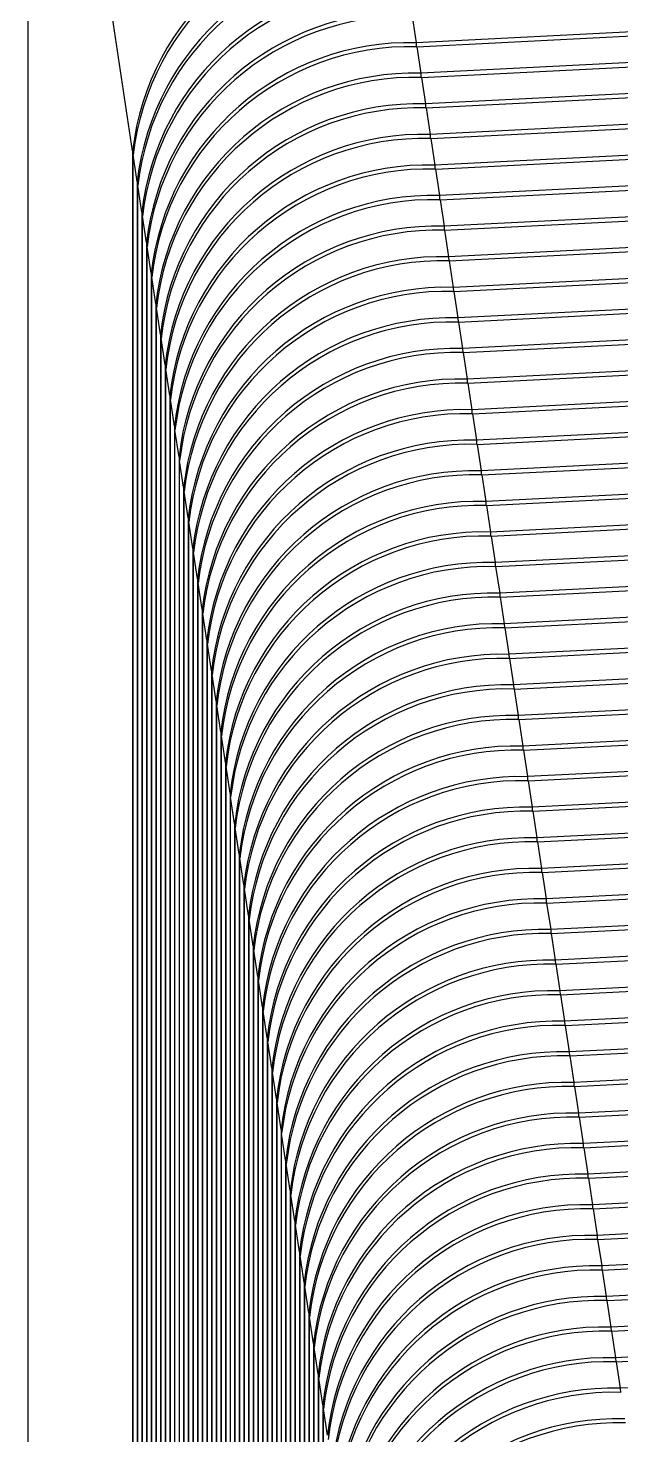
# Model space of a CAD drawing. Header units: millimetres. Extents: x 334 to 3694, y 0 to 2376.
# Drawn here: x 3270.55 to 3273.89, y 1143.22 to 1151.16 of the extents above; entities that cross this region are included whole.
import ezdxf

# ---------------------------------------------------------------- set-up
doc = ezdxf.new("R2010")
doc.units = ezdxf.units.MM
doc.header["$LTSCALE"] = 3
doc.layers.add('1_외형선', color=7, linetype='Continuous', lineweight=25)

msp = doc.modelspace()

# ---------------------------------------------------------------- linework, layer by layer
at = {"layer": '1_외형선'}
for p, q in [((3270.5501, 1130.589), (3270.5501, 1177.1318)), ((3270.5501, 1138.911), (3270.5501, 1159.0046)), ((3271.1393, 1150.4627), (3270.8743, 1152.211)), ((3272.7155, 1151.2224), (3272.7381, 1151.0729)), ((3274.5313, 1151.1635), (3272.7381, 1151.0729)), ((3272.7416, 1151.0499), (3274.5348, 1151.1405)), ((3272.7381, 1151.0729), (3272.7388, 1151.0498)), ((3272.7416, 1151.0499), (3272.7643, 1150.9004)), ((3274.5574, 1150.991), (3272.7643, 1150.9004)), ((3272.7678, 1150.8774), (3274.5609, 1150.968)), ((3272.7643, 1150.9004), (3272.765, 1150.8772)), ((3272.7678, 1150.8774), (3272.7904, 1150.7279)), ((3274.5836, 1150.8184), (3272.7904, 1150.7279)), ((3272.7939, 1150.7049), (3274.5871, 1150.7954)), ((3272.7904, 1150.7279), (3272.7911, 1150.7047)), ((3272.7939, 1150.7049), (3272.8166, 1150.5553)), ((3274.6097, 1150.6459), (3272.8166, 1150.5553)), ((3272.8201, 1150.5323), (3274.6132, 1150.6229)), ((3272.8166, 1150.5553), (3272.8172, 1150.5322)), ((3272.8201, 1150.5323), (3272.8427, 1150.3828)), ((3271.1393, 1150.4627), (3271.1393, 1133.3154)), ((3271.1393, 1150.4627), (3271.143, 1150.4622)), ((3271.1654, 1150.2902), (3271.1427, 1150.4397)), ((3271.1427, 1133.2924), (3271.1427, 1150.4397)), ((3274.6359, 1150.4734), (3272.8427, 1150.3828)), ((3272.8462, 1150.3598), (3274.6394, 1150.4504)), ((3272.8427, 1150.3828), (3272.8434, 1150.3597)), ((3271.1654, 1150.2902), (3271.1654, 1133.1429)), ((3271.1654, 1150.2902), (3271.1691, 1150.2897)), ((3272.8462, 1150.3598), (3272.8689, 1150.2103)), ((3274.662, 1150.3008), (3272.8689, 1150.2103)), ((3271.1916, 1150.1177), (3271.1689, 1150.2672)), ((3271.1689, 1133.1199), (3271.1689, 1150.2672)), ((3272.8689, 1150.2103), (3272.8695, 1150.1871)), ((3272.8724, 1150.1873), (3274.6655, 1150.2778)), ((3272.8724, 1150.1873), (3272.895, 1150.0378)), ((3274.6882, 1150.1283), (3272.895, 1150.0378)), ((3271.1916, 1150.1177), (3271.1916, 1132.9703)), ((3271.1916, 1150.1177), (3271.1953, 1150.1172)), ((3271.2177, 1149.9452), (3271.195, 1150.0947)), ((3271.195, 1132.9473), (3271.195, 1150.0947)), ((3272.8985, 1150.0148), (3274.6917, 1150.1053)), ((3272.895, 1150.0378), (3272.8957, 1150.0146)), ((3272.8985, 1150.0148), (3272.9212, 1149.8652)), ((3271.2177, 1149.9452), (3271.2177, 1132.7978)), ((3271.2177, 1149.9452), (3271.2214, 1149.9446)), ((3271.2438, 1149.7726), (3271.2212, 1149.9222)), ((3271.2212, 1132.7748), (3271.2212, 1149.9222)), ((3274.7143, 1149.9558), (3272.9212, 1149.8652)), ((3272.9247, 1149.8422), (3274.7178, 1149.9328)), ((3272.9212, 1149.8652), (3272.9218, 1149.8421)), ((3272.9247, 1149.8422), (3272.9473, 1149.6927)), ((3271.2438, 1149.7726), (3271.2438, 1132.6253)), ((3271.2438, 1149.7726), (3271.2476, 1149.7721)), ((3271.27, 1149.6001), (3271.2473, 1149.7496)), ((3271.2473, 1132.6023), (3271.2473, 1149.7496)), ((3274.7405, 1149.7833), (3272.9473, 1149.6927)), ((3272.9508, 1149.6697), (3274.744, 1149.7603)), ((3272.9473, 1149.6927), (3272.948, 1149.6696)), ((3272.9508, 1149.6697), (3272.9735, 1149.5202)), ((3271.27, 1149.6001), (3271.27, 1132.4528)), ((3271.27, 1149.6001), (3271.2737, 1149.5996)), ((3271.2961, 1149.4276), (3271.2735, 1149.5771)), ((3271.2735, 1132.4297), (3271.2735, 1149.5771)), ((3274.7666, 1149.6107), (3272.9735, 1149.5202)), ((3272.9769, 1149.4972), (3274.7701, 1149.5877)), ((3272.9735, 1149.5202), (3272.9741, 1149.497)), ((3272.9769, 1149.4972), (3272.9996, 1149.3476)), ((3271.2961, 1149.4276), (3271.2961, 1132.2802)), ((3271.2961, 1149.4276), (3271.2999, 1149.4271)), ((3274.7928, 1149.4382), (3272.9996, 1149.3476)), ((3273.0031, 1149.3246), (3274.7962, 1149.4152)), ((3271.3223, 1149.2551), (3271.2996, 1149.4046)), ((3271.2996, 1132.2572), (3271.2996, 1149.4046)), ((3272.9996, 1149.3476), (3273.0003, 1149.3245)), ((3271.3223, 1149.2551), (3271.3223, 1132.1077)), ((3271.3223, 1149.2551), (3271.326, 1149.2545)), ((3273.0031, 1149.3246), (3273.0258, 1149.1751)), ((3274.8189, 1149.2657), (3273.0258, 1149.1751)), ((3271.3484, 1149.0825), (3271.3258, 1149.2321)), ((3271.3258, 1132.0847), (3271.3258, 1149.2321)), ((3273.0258, 1149.1751), (3273.0264, 1149.152)), ((3273.0292, 1149.1521), (3274.8224, 1149.2427)), ((3273.0292, 1149.1521), (3273.0519, 1149.0026)), ((3274.8451, 1149.0932), (3273.0519, 1149.0026)), ((3271.3484, 1149.0825), (3271.3484, 1131.9352)), ((3271.3484, 1149.0825), (3271.3522, 1149.082)), ((3271.3746, 1148.91), (3271.3519, 1149.0595)), ((3271.3519, 1131.9122), (3271.3519, 1149.0595)), ((3273.0554, 1148.9796), (3274.8485, 1149.0702)), ((3273.0519, 1149.0026), (3273.0526, 1148.9794)), ((3273.0554, 1148.9796), (3273.078, 1148.8301)), ((3271.3746, 1148.91), (3271.3746, 1131.7626)), ((3271.3746, 1148.91), (3271.3783, 1148.9095)), ((3271.4007, 1148.7375), (3271.3781, 1148.887)), ((3271.3781, 1131.7396), (3271.3781, 1148.887)), ((3274.8712, 1148.9206), (3273.078, 1148.8301)), ((3273.0815, 1148.8071), (3274.8747, 1148.8976)), ((3273.078, 1148.8301), (3273.0787, 1148.8069)), ((3273.0815, 1148.8071), (3273.1042, 1148.6575)), ((3271.4007, 1148.7375), (3271.4007, 1131.5901)), ((3271.4007, 1148.7375), (3271.4045, 1148.737)), ((3271.4269, 1148.5649), (3271.4042, 1148.7145)), ((3271.4042, 1131.5671), (3271.4042, 1148.7145)), ((3274.8973, 1148.7481), (3273.1042, 1148.6575)), ((3273.1077, 1148.6345), (3274.9008, 1148.7251)), ((3273.1042, 1148.6575), (3273.1049, 1148.6344)), ((3273.1077, 1148.6345), (3273.1303, 1148.485)), ((3271.4269, 1148.5649), (3271.4269, 1131.4176)), ((3271.4269, 1148.5649), (3271.4306, 1148.5644)), ((3271.453, 1148.3924), (3271.4304, 1148.5419)), ((3271.4304, 1131.3946), (3271.4304, 1148.5419)), ((3274.9235, 1148.5756), (3273.1303, 1148.485)), ((3273.1338, 1148.462), (3274.927, 1148.5526)), ((3273.1303, 1148.485), (3273.131, 1148.4619)), ((3273.1338, 1148.462), (3273.1565, 1148.3125)), ((3271.453, 1148.3924), (3271.453, 1131.2451)), ((3271.453, 1148.3924), (3271.4568, 1148.3919)), ((3274.9496, 1148.403), (3273.1565, 1148.3125)), ((3273.16, 1148.2895), (3274.9531, 1148.38)), ((3271.4792, 1148.2199), (3271.4565, 1148.3694)), ((3271.4565, 1131.2221), (3271.4565, 1148.3694)), ((3273.1565, 1148.3125), (3273.1572, 1148.2893)), ((3271.4792, 1148.2199), (3271.4792, 1131.0725)), ((3271.4792, 1148.2199), (3271.4829, 1148.2194)), ((3273.16, 1148.2895), (3273.1826, 1148.14)), ((3274.9758, 1148.2305), (3273.1826, 1148.14)), ((3271.5053, 1148.0474), (3271.4827, 1148.1969)), ((3271.4827, 1131.0495), (3271.4827, 1148.1969)), ((3273.1826, 1148.14), (3273.1833, 1148.1168)), ((3273.1861, 1148.117), (3274.9793, 1148.2075)), ((3273.1861, 1148.117), (3273.2088, 1147.9674)), ((3271.5053, 1148.0474), (3271.5053, 1130.9)), ((3271.5053, 1148.0474), (3271.5091, 1148.0468)), ((3271.5315, 1147.8748), (3271.5088, 1148.0244)), ((3271.5088, 1130.877), (3271.5088, 1148.0244)), ((3275.0019, 1148.058), (3273.2088, 1147.9674)), ((3273.2123, 1147.9444), (3275.0054, 1148.035)), ((3273.2088, 1147.9674), (3273.2094, 1147.9443)), ((3273.2123, 1147.9444), (3273.2349, 1147.7949)), ((3271.5315, 1147.8748), (3271.5315, 1130.7275)), ((3271.5315, 1147.8748), (3271.5352, 1147.8743)), ((3271.5576, 1147.7023), (3271.5349, 1147.8518)), ((3271.5349, 1130.7045), (3271.5349, 1147.8518)), ((3275.0281, 1147.8855), (3273.2349, 1147.7949)), ((3273.2384, 1147.7719), (3275.0316, 1147.8625)), ((3273.2349, 1147.7949), (3273.2356, 1147.7718)), ((3273.2384, 1147.7719), (3273.2611, 1147.6224)), ((3271.5576, 1147.7023), (3271.5576, 1130.555)), ((3271.5576, 1147.7023), (3271.5613, 1147.7018)), ((3271.5838, 1147.5298), (3271.5611, 1147.6793)), ((3271.5611, 1130.5319), (3271.5611, 1147.6793)), ((3275.0542, 1147.7129), (3273.2611, 1147.6224)), ((3273.2646, 1147.5994), (3275.0577, 1147.6899)), ((3273.2611, 1147.6224), (3273.2617, 1147.5992)), ((3273.2646, 1147.5994), (3273.2872, 1147.4498)), ((3271.5838, 1147.5298), (3271.5838, 1130.3824)), ((3271.5838, 1147.5298), (3271.5875, 1147.5293)), ((3271.6099, 1147.3573), (3271.5872, 1147.5068)), ((3271.5872, 1130.3594), (3271.5872, 1147.5068)), ((3275.0804, 1147.5404), (3273.2872, 1147.4498)), ((3273.2907, 1147.4268), (3275.0839, 1147.5174)), ((3273.2872, 1147.4498), (3273.2879, 1147.4267)), ((3273.2907, 1147.4268), (3273.3134, 1147.2773)), ((3271.6099, 1147.3573), (3271.6099, 1130.2099)), ((3271.6099, 1147.3573), (3271.6136, 1147.3567)), ((3275.1065, 1147.3679), (3273.3134, 1147.2773)), ((3273.3169, 1147.2543), (3275.11, 1147.3449)), ((3271.636, 1147.1847), (3271.6134, 1147.3343)), ((3271.6134, 1130.1869), (3271.6134, 1147.3343)), ((3273.3134, 1147.2773), (3273.314, 1147.2542)), ((3273.3169, 1147.2543), (3273.3395, 1147.1048)), ((3275.1327, 1147.1954), (3273.3395, 1147.1048)), ((3271.636, 1147.1847), (3271.636, 1130.0374)), ((3271.636, 1147.1847), (3271.6398, 1147.1842)), ((3271.6622, 1147.0122), (3271.6395, 1147.1617)), ((3271.6395, 1130.0144), (3271.6395, 1147.1617)), ((3273.343, 1147.0818), (3275.1362, 1147.1724)), ((3273.3395, 1147.1048), (3273.3402, 1147.0816)), ((3273.343, 1147.0818), (3273.3657, 1146.9323)), ((3271.6622, 1147.0122), (3271.6622, 1129.8648)), ((3271.6622, 1147.0122), (3271.6659, 1147.0117)), ((3271.6883, 1146.8397), (3271.6657, 1146.9892)), ((3271.6657, 1129.8418), (3271.6657, 1146.9892)), ((3275.1588, 1147.0228), (3273.3657, 1146.9323)), ((3273.3691, 1146.9093), (3275.1623, 1146.9998)), ((3273.3657, 1146.9323), (3273.3663, 1146.9091)), ((3273.3691, 1146.9093), (3273.3918, 1146.7597)), ((3271.6883, 1146.8397), (3271.6883, 1129.6923)), ((3271.6883, 1146.8397), (3271.6921, 1146.8392)), ((3271.7145, 1146.6671), (3271.6918, 1146.8167)), ((3271.6918, 1129.6693), (3271.6918, 1146.8167)), ((3275.185, 1146.8503), (3273.3918, 1146.7597)), ((3273.3953, 1146.7367), (3275.1884, 1146.8273)), ((3273.3918, 1146.7597), (3273.3925, 1146.7366)), ((3273.3953, 1146.7367), (3273.418, 1146.5872)), ((3271.7145, 1146.6671), (3271.7145, 1129.5198)), ((3271.7145, 1146.6671), (3271.7182, 1146.6666)), ((3271.7406, 1146.4946), (3271.718, 1146.6441)), ((3271.718, 1129.4968), (3271.718, 1146.6441)), ((3275.2111, 1146.6778), (3273.418, 1146.5872)), ((3273.4214, 1146.5642), (3275.2146, 1146.6548)), ((3273.418, 1146.5872), (3273.4186, 1146.5641)), ((3273.4214, 1146.5642), (3273.4441, 1146.4147)), ((3271.7406, 1146.4946), (3271.7406, 1129.3473)), ((3271.7406, 1146.4946), (3271.7444, 1146.4941)), ((3271.7668, 1146.3221), (3271.7441, 1146.4716)), ((3271.7441, 1129.3243), (3271.7441, 1146.4716)), ((3275.2373, 1146.5052), (3273.4441, 1146.4147)), ((3273.4476, 1146.3917), (3275.2407, 1146.4822)), ((3273.4441, 1146.4147), (3273.4448, 1146.3915)), ((3271.7668, 1146.3221), (3271.7668, 1129.1747)), ((3271.7668, 1146.3221), (3271.7705, 1146.3216)), ((3273.4476, 1146.3917), (3273.4702, 1146.2422)), ((3275.2634, 1146.3327), (3273.4702, 1146.2422)), ((3271.7929, 1146.1496), (3271.7703, 1146.2991)), ((3271.7703, 1129.1517), (3271.7703, 1146.2991)), ((3273.4702, 1146.2422), (3273.4709, 1146.219)), ((3273.4737, 1146.2192), (3275.2669, 1146.3097)), ((3273.4737, 1146.2192), (3273.4964, 1146.0696)), ((3275.2895, 1146.1602), (3273.4964, 1146.0696)), ((3271.7929, 1146.1496), (3271.7929, 1129.0022)), ((3271.7929, 1146.1496), (3271.7967, 1146.149)), ((3271.8191, 1145.977), (3271.7964, 1146.1266)), ((3271.7964, 1128.9792), (3271.7964, 1146.1266)), ((3273.4999, 1146.0466), (3275.293, 1146.1372)), ((3273.4964, 1146.0696), (3273.4971, 1146.0465)), ((3273.4999, 1146.0466), (3273.5225, 1145.8971)), ((3271.8191, 1145.977), (3271.8191, 1128.8297)), ((3271.8191, 1145.977), (3271.8228, 1145.9765)), ((3271.8452, 1145.8045), (3271.8226, 1145.954)), ((3271.8226, 1128.8067), (3271.8226, 1145.954)), ((3275.3157, 1145.9877), (3273.5225, 1145.8971)), ((3273.526, 1145.8741), (3275.3192, 1145.9647)), ((3273.5225, 1145.8971), (3273.5232, 1145.874)), ((3273.526, 1145.8741), (3273.5487, 1145.7246)), ((3271.8452, 1145.8045), (3271.8452, 1128.6572)), ((3271.8452, 1145.8045), (3271.849, 1145.804)), ((3271.8714, 1145.632), (3271.8487, 1145.7815)), ((3271.8487, 1128.6341), (3271.8487, 1145.7815)), ((3275.3418, 1145.8151), (3273.5487, 1145.7246)), ((3273.5522, 1145.7016), (3275.3453, 1145.7921)), ((3273.5487, 1145.7246), (3273.5494, 1145.7014)), ((3273.5522, 1145.7016), (3273.5748, 1145.552)), ((3271.8714, 1145.632), (3271.8714, 1128.4846)), ((3271.8714, 1145.632), (3271.8751, 1145.6315)), ((3271.8975, 1145.4595), (3271.8749, 1145.609)), ((3271.8749, 1128.4616), (3271.8749, 1145.609)), ((3275.368, 1145.6426), (3273.5748, 1145.552)), ((3273.5783, 1145.529), (3275.3715, 1145.6196)), ((3273.5748, 1145.552), (3273.5755, 1145.5289)), ((3273.5783, 1145.529), (3273.601, 1145.3795)), ((3271.8975, 1145.4595), (3271.8975, 1128.3121)), ((3271.8975, 1145.4595), (3271.9013, 1145.4589)), ((3275.3941, 1145.4701), (3273.601, 1145.3795)), ((3273.6045, 1145.3565), (3275.3976, 1145.4471)), ((3271.9237, 1145.2869), (3271.901, 1145.4365)), ((3271.901, 1128.2891), (3271.901, 1145.4365)), ((3273.601, 1145.3795), (3273.6016, 1145.3564)), ((3271.9237, 1145.2869), (3271.9237, 1128.1396)), ((3271.9237, 1145.2869), (3271.9274, 1145.2864)), ((3273.6045, 1145.3565), (3273.6271, 1145.207)), ((3275.4203, 1145.2976), (3273.6271, 1145.207)), ((3271.9498, 1145.1144), (3271.9271, 1145.2639)), ((3271.9271, 1128.1166), (3271.9271, 1145.2639)), ((3273.6271, 1145.207), (3273.6278, 1145.1838)), ((3273.6306, 1145.184), (3275.4238, 1145.2746)), ((3273.6306, 1145.184), (3273.6533, 1145.0345)), ((3275.4464, 1145.125), (3273.6533, 1145.0345)), ((3271.9498, 1145.1144), (3271.9498, 1127.967)), ((3271.9498, 1145.1144), (3271.9535, 1145.1139)), ((3271.976, 1144.9419), (3271.9533, 1145.0914)), ((3271.9533, 1127.944), (3271.9533, 1145.0914)), ((3273.6568, 1145.0115), (3275.4499, 1145.102)), ((3273.6533, 1145.0345), (3273.6539, 1145.0113)), ((3273.6568, 1145.0115), (3273.6794, 1144.8619)), ((3271.976, 1144.9419), (3271.976, 1127.7945)), ((3271.976, 1144.9419), (3271.9797, 1144.9414)), ((3272.0021, 1144.7693), (3271.9794, 1144.9189)), ((3271.9794, 1127.7715), (3271.9794, 1144.9189)), ((3275.4726, 1144.9525), (3273.6794, 1144.8619)), ((3273.6829, 1144.8389), (3275.4761, 1144.9295)), ((3273.6794, 1144.8619), (3273.6801, 1144.8388)), ((3273.6829, 1144.8389), (3273.7056, 1144.6894)), ((3272.0021, 1144.7693), (3272.0021, 1127.622)), ((3272.0021, 1144.7693), (3272.0058, 1144.7688)), ((3272.0282, 1144.5968), (3272.0056, 1144.7463)), ((3272.0056, 1127.599), (3272.0056, 1144.7463)), ((3275.4987, 1144.78), (3273.7056, 1144.6894)), ((3273.7091, 1144.6664), (3275.5022, 1144.757)), ((3273.7056, 1144.6894), (3273.7062, 1144.6663)), ((3273.7091, 1144.6664), (3273.7317, 1144.5169)), ((3272.0282, 1144.5968), (3272.0282, 1127.4495)), ((3272.0282, 1144.5968), (3272.032, 1144.5963)), ((3272.0544, 1144.4243), (3272.0317, 1144.5738)), ((3272.0317, 1127.4265), (3272.0317, 1144.5738)), ((3275.5249, 1144.6074), (3273.7317, 1144.5169)), ((3273.7352, 1144.4939), (3275.5284, 1144.5844)), ((3273.7317, 1144.5169), (3273.7324, 1144.4937)), ((3273.7352, 1144.4939), (3273.7579, 1144.3444)), ((3272.0544, 1144.4243), (3272.0544, 1127.2769)), ((3272.0544, 1144.4243), (3272.0581, 1144.4238)), ((3275.551, 1144.4349), (3273.7579, 1144.3444)), ((3273.7613, 1144.3214), (3275.5545, 1144.4119)), ((3272.0805, 1144.2518), (3272.0579, 1144.4013)), ((3272.0579, 1127.2539), (3272.0579, 1144.4013)), ((3273.7579, 1144.3444), (3273.7585, 1144.3212)), ((3272.0805, 1144.2518), (3272.0805, 1127.1044)), ((3272.0805, 1144.2518), (3272.0843, 1144.2512)), ((3273.7613, 1144.3214), (3273.784, 1144.1718)), ((3275.5772, 1144.2624), (3273.784, 1144.1718)), ((3272.1067, 1144.0792), (3272.084, 1144.2288)), ((3272.084, 1127.0814), (3272.084, 1144.2288)), ((3273.784, 1144.1718), (3273.7847, 1144.1487)), ((3273.7875, 1144.1488), (3275.5806, 1144.2394)), ((3273.7875, 1144.1488), (3273.8102, 1143.9993)), ((3272.1067, 1144.0792), (3272.1067, 1126.9319)), ((3272.1067, 1144.0792), (3272.1104, 1144.0787)), ((3272.1328, 1143.9067), (3272.1102, 1144.0562)), ((3272.1102, 1126.9089), (3272.1102, 1144.0562)), ((3275.6033, 1144.0899), (3273.8102, 1143.9993)), ((3273.8136, 1143.9763), (3275.6068, 1144.0669)), ((3273.8102, 1143.9993), (3273.8108, 1143.9762)), ((3273.8136, 1143.9763), (3273.8363, 1143.8268)), ((3272.1328, 1143.9067), (3272.1328, 1126.7594)), ((3272.1328, 1143.9067), (3272.1366, 1143.9062)), ((3272.159, 1143.7342), (3272.1363, 1143.8837)), ((3272.1363, 1126.7363), (3272.1363, 1143.8837)), ((3275.6295, 1143.9173), (3273.8363, 1143.8268)), ((3273.8398, 1143.8038), (3275.6329, 1143.8943)), ((3273.8363, 1143.8268), (3273.837, 1143.8036)), ((3273.8398, 1143.8038), (3273.8624, 1143.6542)), ((3272.159, 1143.7342), (3272.159, 1126.5868)), ((3272.159, 1143.7342), (3272.1627, 1143.7337)), ((3272.1851, 1143.5617), (3272.1625, 1143.7112)), ((3272.1625, 1126.5638), (3272.1625, 1143.7112)), ((3275.6556, 1143.7448), (3273.8624, 1143.6542)), ((3273.8659, 1143.6312), (3275.6591, 1143.7218)), ((3273.8624, 1143.6542), (3273.8631, 1143.6311)), ((3273.8659, 1143.6312), (3273.8886, 1143.4817)), ((3272.1851, 1143.5617), (3272.1851, 1126.4143)), ((3272.1851, 1143.5617), (3272.1889, 1143.5611)), ((3272.2113, 1143.3891), (3272.1886, 1143.5387)), ((3272.1886, 1126.3913), (3272.1886, 1143.5387)), ((3275.6817, 1143.5723), (3273.8886, 1143.4817)), ((3273.8886, 1143.4817), (3273.8893, 1143.4586)), ((3272.2113, 1143.3891), (3272.2113, 1126.2418)), ((3272.2113, 1143.3891), (3272.215, 1143.3886)), ((3272.2374, 1143.2166), (3272.2148, 1143.3661)), ((3272.2148, 1126.2188), (3272.2148, 1143.3661))]:
    msp.add_line(p, q, dxfattribs=at)
for centre in [(3272.5945, 1150.2991), (3272.598, 1150.2761), (3272.6207, 1150.1266), (3272.6242, 1150.1036), (3272.6468, 1149.954), (3272.6503, 1149.931), (3272.673, 1149.7815), (3272.6765, 1149.7585), (3272.6991, 1149.609), (3272.7026, 1149.586), (3272.7253, 1149.4365), (3272.7288, 1149.4135), (3272.7514, 1149.2639), (3272.7549, 1149.2409), (3272.7776, 1149.0914), (3272.7811, 1149.0684), (3272.8037, 1148.9189), (3272.8072, 1148.8959), (3272.8299, 1148.7464), (3272.8333, 1148.7233), (3272.856, 1148.5738), (3272.8595, 1148.5508), (3272.8822, 1148.4013), (3272.8856, 1148.3783), (3272.9083, 1148.2288), (3272.9118, 1148.2058), (3272.9344, 1148.0562), (3272.9379, 1148.0332), (3272.9606, 1147.8837), (3272.9641, 1147.8607), (3272.9867, 1147.7112), (3272.9902, 1147.6882), (3273.0129, 1147.5387), (3273.0164, 1147.5157), (3273.039, 1147.3661), (3273.0425, 1147.3431), (3273.0652, 1147.1936), (3273.0687, 1147.1706), (3273.0913, 1147.0211), (3273.0948, 1146.9981), (3273.1175, 1146.8486), (3273.121, 1146.8255), (3273.1436, 1146.676), (3273.1471, 1146.653), (3273.1698, 1146.5035), (3273.1733, 1146.4805), (3273.1959, 1146.331), (3273.1994, 1146.308), (3273.2221, 1146.1584), (3273.2255, 1146.1354), (3273.2482, 1145.9859), (3273.2517, 1145.9629), (3273.2744, 1145.8134), (3273.2778, 1145.7904), (3273.3005, 1145.6409), (3273.304, 1145.6179), (3273.3266, 1145.4683), (3273.3301, 1145.4453), (3273.3528, 1145.2958), (3273.3563, 1145.2728), (3273.3789, 1145.1233), (3273.3824, 1145.1003), (3273.4051, 1144.9508), (3273.4086, 1144.9277), (3273.4312, 1144.7782), (3273.4347, 1144.7552), (3273.4574, 1144.6057), (3273.4609, 1144.5827), (3273.4835, 1144.4332), (3273.487, 1144.4102), (3273.5097, 1144.2606), (3273.5132, 1144.2376), (3273.5358, 1144.0881), (3273.5393, 1144.0651), (3273.562, 1143.9156), (3273.5655, 1143.8926), (3273.5881, 1143.7431), (3273.5916, 1143.7201), (3273.6143, 1143.5705), (3273.6177, 1143.5475), (3273.6404, 1143.398), (3273.6439, 1143.375), (3273.6666, 1143.2255), (3273.67, 1143.2025), (3273.6927, 1143.053), (3273.6962, 1143.0299), (3273.7188, 1142.8804), (3273.7223, 1142.8574), (3273.745, 1142.7079), (3273.7485, 1142.6849), (3273.7711, 1142.5354), (3273.7746, 1142.5124), (3273.7973, 1142.3628), (3273.8008, 1142.3398), (3273.8234, 1142.1903), (3273.8269, 1142.1673), (3273.8496, 1142.0178), (3273.8531, 1141.9948), (3273.8757, 1141.8453), (3273.8792, 1141.8223)]:
    msp.add_arc(centre, 1.4644, 88.4734, 173.58396, dxfattribs=at)

doc.saveas('drawing.dxf')
